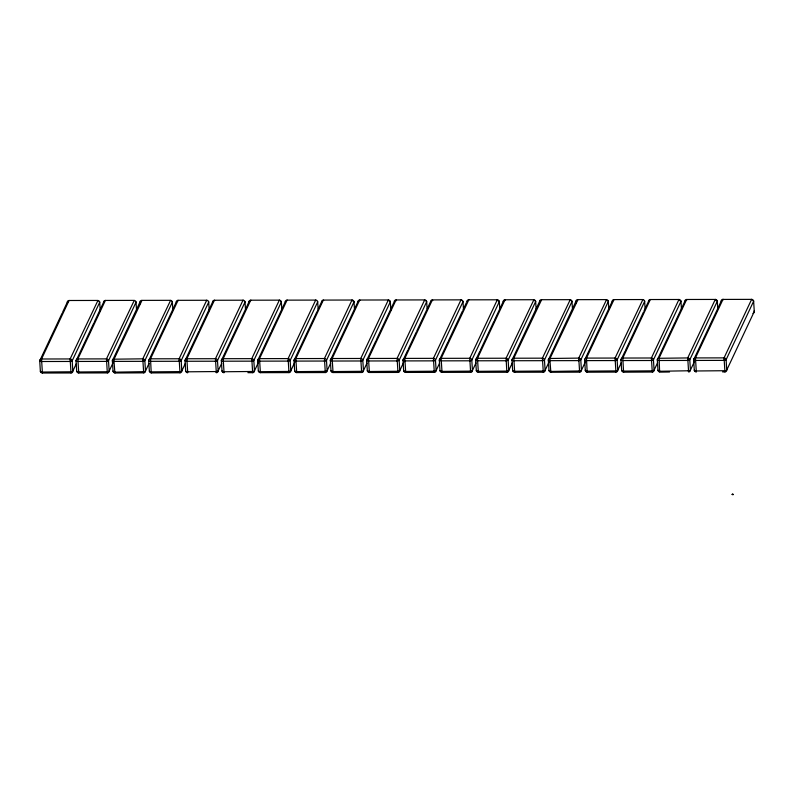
<?xml version="1.0" encoding="UTF-8"?>
<svg xmlns="http://www.w3.org/2000/svg" width="794" height="794" viewBox="0 0 794 794"><rect width="100%" height="100%" fill="white"/><g stroke="black" fill="none" stroke-linecap="round" stroke-linejoin="round"><path stroke-width="1.19" d="M715.9 300.013L715.682 300.618L716.158 300.162M62.15 313.173L39.72 360.843L40.365 371.175A1.965 1.816 25.2 0 0 42.41 373.021L71.013 372.972A1.965 1.816 25.2 0 0 72.83 371.126L76.403 363.543M62.657 312.092L67.252 302.345A1.965 1.816 25.2 0 1 69.068 300.499L69.316 300.569M93.891 322.87L76.045 360.784L76.69 371.116A1.965 1.816 25.2 0 0 78.745 372.962L107.339 372.912A1.965 1.816 25.2 0 0 109.155 371.066L113.234 362.401M94.397 321.788L103.577 302.286A1.965 1.816 25.2 0 1 105.394 300.44L105.652 300.509M149.212 359.583L176.238 302.167A1.965 1.816 25.2 0 1 178.055 300.321L178.382 300.668M149.054 363.424L145.491 371.006A1.965 1.816 25.2 0 1 143.674 372.852L142.791 358.828L170.581 300.4M198.798 331.356L185.032 360.605L185.677 370.937A1.965 1.816 25.2 0 0 187.731 372.783L186.848 358.759L214.469 300.152L214.708 300.608M199.304 330.274L212.564 302.107A1.965 1.816 25.2 0 1 214.38 300.261L242.984 300.211A1.965 1.816 25.2 0 1 245.028 302.048L245.465 308.935M185.389 363.364L181.816 370.947A1.965 1.816 25.2 0 1 180 372.793L179.116 358.769L206.738 300.162L206.976 300.618M239.202 322.632L221.357 360.545L222.012 370.877A1.965 1.816 25.2 0 0 224.057 372.723L223.174 358.699L250.795 300.092L251.043 300.549M239.719 321.55L248.889 302.048A1.965 1.816 25.2 0 1 250.706 300.201L279.309 300.152A1.965 1.816 25.2 0 1 281.354 301.988L281.791 308.876M221.715 363.305L218.142 370.887A1.965 1.816 25.2 0 1 216.325 372.733L215.452 358.709L243.063 300.102L243.311 300.559M270.943 332.319L257.693 360.486L258.338 370.818A1.965 1.816 25.2 0 0 260.392 372.664L288.986 372.614A1.965 1.816 25.2 0 0 290.803 370.768L294.882 362.104M271.459 331.237L285.225 301.988A1.965 0.655 -3.6 0 1 285.374 301.809M258.556 362.163L254.477 370.828A1.965 1.816 25.2 0 1 252.661 372.674L251.777 358.65L279.399 300.043L279.637 300.499M316.965 311.675L294.018 360.426L294.673 370.758A1.965 1.816 25.2 0 0 296.718 372.604L325.312 372.555A1.965 1.816 25.2 0 0 327.128 370.709L330.701 363.126M317.471 310.593L321.55 301.928A1.965 1.816 25.2 0 1 323.366 300.082L323.694 300.42M360.029 300.36L359.692 300.023A1.965 1.816 25.2 0 0 357.876 301.869L330.344 360.367L330.999 370.699A1.965 1.816 25.2 0 0 333.043 372.545L361.647 372.495A1.965 1.816 25.2 0 0 363.463 370.649L367.027 363.066M375.85 340.805L366.679 360.307L367.324 370.639A1.965 1.816 25.2 0 0 369.379 372.485L397.973 372.436A1.965 1.816 25.2 0 0 399.789 370.59L403.868 361.915M376.366 339.723L394.211 301.809M407.59 350.501L403.005 360.248L403.66 370.58A1.965 1.816 25.2 0 0 405.704 372.426L434.308 372.376A1.965 1.816 25.2 0 0 436.124 370.53L439.687 362.947M408.106 349.42L416.264 332.081M416.771 330.999L430.537 301.75A1.965 0.655 -3.6 0 1 430.685 301.571M448.005 341.767L439.33 360.188L439.985 370.52A1.965 1.816 25.2 0 0 442.03 372.366L470.634 372.317A1.965 1.816 25.2 0 0 472.45 370.47L476.023 362.888M448.511 340.686L462.277 311.437M462.793 310.355L466.356 302.772M479.745 351.464L475.666 360.129L476.311 370.461A1.965 1.816 25.2 0 0 478.365 372.307L506.959 372.257A1.965 1.816 25.2 0 0 508.775 370.411L512.348 362.828M480.251 350.382L494.017 321.123M494.533 320.042L503.198 301.631A1.965 1.816 25.2 0 1 505.014 299.775L505.401 300.509M539.523 301.571L511.991 360.069L512.646 370.401A1.965 1.816 25.2 0 0 514.691 372.247L543.294 372.197A1.965 1.816 25.2 0 0 545.111 370.351L549.19 361.677M585.158 358.868L612.184 301.452A1.965 1.816 25.2 0 1 614 299.596L614.258 299.675M585.515 361.617L581.436 370.292A1.965 1.816 25.2 0 1 579.62 372.138L578.737 358.114L606.527 299.685M625.057 351.226L620.977 359.89L621.633 370.222A1.965 1.816 25.2 0 0 622.695 371.82M625.573 350.144L643.418 312.221M643.924 311.139L648.509 301.392A1.965 1.816 25.2 0 1 650.326 299.537L650.584 299.616M621.335 362.65L617.762 370.232A1.965 1.816 25.2 0 1 615.946 372.078L615.062 358.054L642.852 299.626M671.079 330.582L657.313 359.831L657.958 370.163A1.965 1.816 25.2 0 0 659.506 371.939M671.585 329.5L675.158 321.917M675.664 320.826L684.845 301.333A1.965 1.816 25.2 0 1 686.661 299.477L686.989 299.824M657.66 362.59L654.097 370.173A1.965 1.816 25.2 0 1 652.281 372.019L651.398 357.995L679.009 299.388L679.257 299.844M721.319 301.095A1.965 0.655 -3.6 0 0 721.17 301.273L693.638 359.771L694.284 370.103A1.965 1.816 25.2 0 0 695.832 371.88M694.502 361.439L690.423 370.113A1.965 1.816 25.2 0 1 688.606 371.959L687.723 357.935L715.344 299.328L715.583 299.785M733.239 494.642L732.108 494.503L733.19 494.503M733.229 494.424L732.088 494.315L733.11 494.434M42.41 373.021L41.536 358.997L69.068 300.499L97.662 300.45A1.965 1.816 25.2 0 1 99.716 302.286L100.252 310.901M71.013 372.972L70.13 358.948L97.92 300.519M78.745 372.962L77.862 358.938L105.394 300.44L133.997 300.39A1.965 1.816 25.2 0 1 136.042 302.226L136.479 309.114M107.339 372.912L106.456 358.888L134.246 300.46M143.674 372.852L114.902 372.982L113.969 360.893L114.187 358.878L141.977 300.45M180 372.793L151.227 372.922L150.523 358.819L178.055 300.321L206.648 300.271A1.965 1.816 25.2 0 1 208.703 302.107L209.239 310.722M260.392 372.664L259.509 358.64L287.12 300.033L287.368 300.489M288.986 372.614L288.103 358.59L315.724 299.983L315.962 300.44M296.718 372.604L295.834 358.58L323.366 300.082L351.97 300.033A1.965 1.816 25.2 0 1 354.015 301.869L354.452 308.757M325.312 372.555L324.438 358.531L352.05 299.924L352.298 300.38M333.043 372.545L332.16 358.521L359.692 300.023L388.296 299.973A1.965 1.816 25.2 0 1 390.34 301.809L390.886 310.424M361.647 372.495L360.764 358.471L388.385 299.864L388.683 300.698M369.379 372.485L368.495 358.461L396.107 299.854L396.414 300.688M397.973 372.436L397.089 358.412L424.711 299.804L425.008 300.638M405.704 372.426L404.821 358.402L432.442 299.795L432.74 300.628M434.308 372.376L433.425 358.352L461.036 299.745L461.344 300.579M442.03 372.366L441.146 358.342L468.857 299.755M470.634 372.317L469.75 358.293L497.372 299.685L497.669 300.519M478.365 372.307L477.482 358.283L505.014 299.775L533.608 299.735A1.965 1.816 25.2 0 1 535.662 301.571L536.198 310.186M506.88 372.366L506.076 358.233L533.866 299.804M514.691 372.247L513.807 358.223L541.597 299.795M543.294 372.197L542.411 358.173L570.201 299.745M579.62 372.138L550.847 372.267L549.924 360.168L550.143 358.163L577.923 299.735M615.946 372.078L587.173 372.207L586.468 358.104L614 299.596L642.604 299.556A1.965 1.816 25.2 0 1 644.649 301.392L645.085 308.28M652.281 372.019L623.598 372.178L622.794 358.044L650.326 299.537L678.93 299.497A1.965 1.816 25.2 0 1 680.974 301.333L681.52 309.948M696.338 371.949L695.455 357.925L722.987 299.417L751.59 299.378A1.965 1.816 25.2 0 1 753.635 301.214L754.28 311.546L726.748 370.054A1.965 1.816 25.2 0 1 724.932 371.9L724.059 357.876L751.67 299.269L751.918 299.725M70.448 360.913L69.932 361.459L41.338 361.508A1.965 0.655 -3.6 0 1 39.72 360.843A1.965 1.816 25.2 0 1 41.536 358.997L70.13 358.948A1.965 1.816 25.2 0 1 72.175 360.794L72.83 371.126A1.965 0.655 -3.6 0 1 70.587 371.791L41.338 372.058M106.783 360.853L106.267 361.399L77.663 361.449A1.965 0.655 -3.6 0 1 76.045 360.784A1.965 1.816 25.2 0 1 77.862 358.938L106.456 358.888A1.965 1.816 25.2 0 1 108.51 360.734L109.155 371.066A1.965 0.655 -3.6 0 1 106.912 371.731L77.673 371.999M143.109 360.794L142.592 361.339L113.989 361.389A1.965 0.655 -3.6 0 1 112.371 360.724L139.903 302.226A1.965 0.655 -3.6 0 1 140.052 302.048M179.434 360.734L178.918 361.28L150.324 361.33A1.965 0.655 -3.6 0 1 148.706 360.665A1.965 1.816 25.2 0 1 150.523 358.819L179.116 358.769A1.965 1.816 25.2 0 1 181.171 360.615L181.816 370.947A1.965 0.655 -3.6 0 1 179.573 371.612L150.334 371.88M215.77 360.675L215.253 361.22L186.65 361.27A1.965 0.655 -3.6 0 1 185.032 360.605A1.965 1.816 25.2 0 1 186.848 358.759L215.452 358.709A1.965 1.816 25.2 0 1 217.496 360.555L218.142 370.887A1.965 0.655 -3.6 0 1 215.899 371.552L186.659 371.82M252.095 360.615L251.579 361.161L222.975 361.21A1.965 0.655 -3.6 0 1 221.357 360.545A1.965 1.816 25.2 0 1 223.174 358.699L251.777 358.65A1.965 1.816 25.2 0 1 253.822 360.496L254.477 370.828A1.965 0.655 -3.6 0 1 252.234 371.493L222.985 371.761M288.421 360.555L287.904 361.101L259.31 361.151A1.965 0.655 -3.6 0 1 257.693 360.486A1.965 1.816 25.2 0 1 259.509 358.64L288.103 358.59A1.965 1.816 25.2 0 1 290.157 360.436L290.803 370.768A1.965 0.655 -3.6 0 1 288.559 371.433L259.32 371.701M324.756 360.496L324.24 361.042L295.636 361.091A1.965 0.655 -3.6 0 1 294.018 360.426A1.965 1.816 25.2 0 1 295.834 358.58L324.438 358.531A1.965 1.816 25.2 0 1 326.483 360.377L327.128 370.709A1.965 0.655 -3.6 0 1 324.885 371.374L295.646 371.642M361.081 360.436L360.565 360.982L331.971 361.032A1.965 0.655 -3.6 0 1 330.344 360.367A1.965 1.816 25.2 0 1 332.16 358.521L360.764 358.471A1.965 1.816 25.2 0 1 362.808 360.317L363.463 370.649A1.965 0.655 -3.6 0 1 361.22 371.314L331.971 371.582M397.407 360.377L396.891 360.923L368.297 360.972A1.965 0.655 -3.6 0 1 366.679 360.307A1.965 1.816 25.2 0 1 368.495 358.461L397.089 358.412A1.965 1.816 25.2 0 1 399.144 360.258L399.789 370.59A1.965 0.655 -3.6 0 1 397.546 371.255L368.307 371.523M433.742 360.317L433.226 360.863L404.622 360.913A1.965 0.655 -3.6 0 1 403.005 360.248A1.965 1.816 25.2 0 1 404.821 358.402L433.425 358.352A1.965 1.816 25.2 0 1 435.469 360.198L436.124 370.53A1.965 0.655 -3.6 0 1 433.871 371.195L404.632 371.463M470.068 360.258L469.552 360.804L440.958 360.853A1.965 0.655 -3.6 0 1 439.33 360.188A1.965 1.816 25.2 0 1 441.146 358.342L469.75 358.293A1.965 1.816 25.2 0 1 471.795 360.139L472.45 370.47A1.965 0.655 -3.6 0 1 470.207 371.135L440.958 371.403M506.393 360.198L505.887 360.744L477.283 360.794A1.965 0.655 -3.6 0 1 475.666 360.129A1.965 1.816 25.2 0 1 477.482 358.283L506.076 358.233A1.965 1.816 25.2 0 1 508.13 360.079L508.775 370.411A1.965 0.655 -3.6 0 1 506.532 371.076L477.293 371.344M542.729 360.139L542.213 360.684L513.609 360.734A1.965 0.655 -3.6 0 1 511.991 360.069A1.965 1.816 25.2 0 1 513.807 358.223L542.411 358.173A1.965 1.816 25.2 0 1 544.456 360.019L545.111 370.351A1.965 0.655 -3.6 0 1 542.858 371.016L513.619 371.284M579.054 360.079L578.538 360.625L549.944 360.675A1.965 0.655 -3.6 0 1 548.326 360.01L575.858 301.512A1.965 1.816 25.2 0 1 577.675 299.656L606.269 299.616A1.965 1.816 25.2 0 1 608.323 301.452L608.75 308.34M615.39 360.019L614.874 360.565L586.27 360.615A1.965 0.655 -3.6 0 1 584.652 359.95A1.965 1.816 25.2 0 1 586.468 358.104L615.062 358.054A1.965 1.816 25.2 0 1 617.117 359.9L617.762 370.232A1.965 0.655 -3.6 0 1 615.519 370.897L586.28 371.165M651.715 359.95L651.199 360.506L622.595 360.555A1.965 0.655 -3.6 0 1 620.977 359.89A1.965 1.816 25.2 0 1 622.794 358.044L651.398 357.995A1.965 1.816 25.2 0 1 653.442 359.841L654.097 370.173A1.965 0.655 -3.6 0 1 651.844 370.838L622.605 371.106M688.041 359.89L687.525 360.446L658.931 360.496A1.965 0.655 -3.6 0 1 657.313 359.831A1.965 1.816 25.2 0 1 659.129 357.985L686.661 299.477L715.255 299.437A1.965 1.816 25.2 0 1 717.31 301.273L717.736 308.161M724.376 359.831L723.86 360.387L695.256 360.436A1.965 0.655 -3.6 0 1 693.638 359.771A1.965 1.816 25.2 0 1 695.455 357.925L724.059 357.876A1.965 1.816 25.2 0 1 726.103 359.722L726.748 370.054A1.965 0.655 -3.6 0 1 724.505 370.719L695.266 370.987M41.516 372.287L41.983 371.84A1.965 0.655 -3.6 0 1 40.365 371.175M77.842 372.227L78.318 371.781A1.965 0.655 -3.6 0 1 76.69 371.116M114.177 372.168L143.238 371.671A1.965 0.655 -3.6 0 0 145.491 371.006L144.836 360.675L172.367 302.167A1.965 0.655 -3.6 0 0 172.03 301.7M150.503 372.108L150.969 371.661A1.965 0.655 -3.6 0 1 149.351 370.997L148.706 360.665M186.828 372.049L187.305 371.602A1.965 0.655 -3.6 0 1 185.677 370.937M223.164 371.989L223.63 371.542A1.965 0.655 -3.6 0 1 222.012 370.877M259.489 371.929L259.956 371.483A1.965 0.655 -3.6 0 1 258.338 370.818M295.825 371.87L296.291 371.423A1.965 0.655 -3.6 0 1 294.673 370.758M332.15 371.81L332.617 371.364A1.965 0.655 -3.6 0 1 330.999 370.699M368.476 371.751L368.942 371.304A1.965 0.655 -3.6 0 1 367.324 370.639M404.811 371.691L405.277 371.245A1.965 0.655 -3.6 0 1 403.66 370.58M441.136 371.632L441.603 371.185A1.965 0.655 -3.6 0 1 439.985 370.52M477.462 371.572L477.928 371.126A1.965 0.655 -3.6 0 1 476.311 370.461M513.797 371.513L514.264 371.066A1.965 0.655 -3.6 0 1 512.646 370.401M550.123 371.453L579.193 370.957A1.965 0.655 -3.6 0 0 581.436 370.292L580.781 359.96L608.323 301.452A1.965 0.655 -3.6 0 0 607.976 300.986M586.448 371.394L586.925 370.947A1.965 0.655 -3.6 0 1 585.297 370.282L584.652 359.95M622.784 371.334L623.25 370.887A1.965 0.655 -3.6 0 1 621.633 370.222M659.109 371.274L688.18 370.778A1.965 0.655 -3.6 0 0 690.423 370.113L689.778 359.781L717.31 301.273A1.965 0.655 -3.6 0 0 716.615 300.698M695.435 371.215L695.911 370.768A1.965 0.655 -3.6 0 1 694.284 370.103M40.931 359.315L41.536 358.997L40.812 359.235M77.266 359.255L77.862 358.938L77.137 359.176M113.592 359.196L142.791 358.828A1.965 1.816 25.2 0 1 144.836 360.675A1.965 0.655 -3.6 0 1 142.592 361.339L143.277 361.022M149.917 359.136L150.523 358.819L149.798 359.057M186.253 359.077L186.848 358.759L186.124 358.997M222.578 359.017L223.174 358.699L222.459 358.938M258.904 358.957L259.509 358.64L258.784 358.878M295.239 358.898L295.834 358.58L295.11 358.819M331.564 358.838L332.16 358.521L331.445 358.759M367.89 358.779L368.495 358.461L367.771 358.699M404.225 358.719L404.821 358.402L404.106 358.64M440.551 358.66L441.146 358.342L440.432 358.58M476.876 358.6L477.482 358.283L476.757 358.521M513.212 358.541L513.807 358.223L513.093 358.461M549.537 358.481L578.737 358.114A1.965 1.816 25.2 0 1 580.781 359.96A1.965 0.655 -3.6 0 1 578.538 360.625L579.233 360.307M585.873 358.422L586.468 358.104L585.744 358.342M622.198 358.362L622.794 358.044L622.079 358.283M658.524 358.302L687.723 357.935A1.965 1.816 25.2 0 1 689.778 359.781A1.965 0.655 -3.6 0 1 687.525 360.446L688.219 360.129M694.859 358.243L695.455 357.925L694.73 358.163M70.626 361.141L69.932 361.459A1.965 0.655 -3.6 0 0 72.175 360.794L99.716 302.286A1.965 0.655 -3.6 0 0 99.022 301.72M106.952 361.081L106.267 361.399A1.965 0.655 -3.6 0 0 108.51 360.734L136.042 302.226A1.965 0.655 -3.6 0 0 135.347 301.66M179.613 360.962L178.918 361.28A1.965 0.655 -3.6 0 0 181.171 360.615L208.703 302.107A1.965 0.655 -3.6 0 0 208.356 301.641M215.938 360.903L215.253 361.22A1.965 0.655 -3.6 0 0 217.496 360.555L245.028 302.048A1.965 0.655 -3.6 0 0 244.334 301.482M252.274 360.843L251.579 361.161A1.965 0.655 -3.6 0 0 253.822 360.496L281.354 301.988A1.965 0.655 -3.6 0 0 280.659 301.422M288.599 360.784L287.904 361.101A1.965 0.655 -3.6 0 0 290.157 360.436L317.689 301.928A1.965 0.655 -3.6 0 0 317.342 301.462M324.925 360.724L324.24 361.042A1.965 0.655 -3.6 0 0 326.483 360.377L354.015 301.869A1.965 0.655 -3.6 0 0 353.667 301.402M361.26 360.665L360.565 360.982A1.965 0.655 -3.6 0 0 362.808 360.317L390.34 301.809A1.965 0.655 -3.6 0 0 389.646 301.244M397.586 360.605L396.891 360.923A1.965 0.655 -3.6 0 0 399.144 360.258L426.676 301.75A1.965 1.816 25.2 0 0 424.621 299.914L396.027 299.963A1.965 1.816 25.2 0 0 394.241 301.333M433.911 360.545L433.226 360.863A1.965 0.655 -3.6 0 0 435.469 360.198L463.001 301.69A1.965 0.655 -3.6 0 0 462.654 301.224M470.247 360.486L469.552 360.804A1.965 0.655 -3.6 0 0 471.795 360.139L499.327 301.631A1.965 1.816 25.2 0 0 497.282 299.795L468.688 299.834A1.965 1.816 25.2 0 0 466.872 301.69A1.965 0.655 -3.6 0 1 467.279 301.353M506.572 360.426L505.887 360.744A1.965 0.655 -3.6 0 0 508.13 360.079L535.662 301.571A1.965 0.655 -3.6 0 0 534.967 300.995M542.898 360.367L542.213 360.684A1.965 0.655 -3.6 0 0 544.456 360.019L571.988 301.512A1.965 1.816 25.2 0 0 569.943 299.675L541.339 299.715A1.965 1.816 25.2 0 0 539.563 301.095M615.558 360.248L614.874 360.565A1.965 0.655 -3.6 0 0 617.117 359.9L644.649 301.392A1.965 0.655 -3.6 0 0 644.301 300.926M651.884 360.188L651.199 360.506A1.965 0.655 -3.6 0 0 653.442 359.841L680.974 301.333A1.965 0.655 -3.6 0 0 679.843 300.698M724.545 360.069L723.86 360.387A1.965 0.655 -3.6 0 0 726.103 359.722L753.635 301.214A1.965 0.655 -3.6 0 0 752.94 300.638M113.999 371.939L114.644 371.721A1.965 0.655 -3.6 0 1 113.026 371.056L112.371 360.724A1.965 1.816 25.2 0 1 114.187 358.878L113.473 359.116M549.944 371.225L550.589 371.006A1.965 0.655 -3.6 0 1 548.972 370.341L548.326 360.01A1.965 1.816 25.2 0 1 550.143 358.163L549.418 358.402M658.941 371.046L659.576 370.828L659.129 357.985L658.405 358.223M732.654 494.364L732.812 494.305M247.887 372.684L252.661 372.674M669.541 371.989L659.923 372.118L659.576 370.828A1.965 0.655 -3.6 0 1 657.958 370.163M722.55 371.9L724.932 371.9M725.081 371.165L724.505 370.719L724.853 371.314M688.755 371.225L688.18 370.778L688.527 371.374M652.43 371.284L651.844 370.838L652.202 371.433M616.094 371.344L615.519 370.897L615.866 371.503M579.769 371.403L579.193 370.957L579.541 371.562M543.443 371.463L542.858 371.016L543.205 371.622M507.108 371.523L506.532 371.076L506.88 371.681M470.782 371.582L470.207 371.135L470.554 371.741M434.457 371.642L433.871 371.195L434.219 371.8M398.122 371.701L397.546 371.255L397.893 371.86M361.796 371.761L361.22 371.314L361.568 371.92M325.461 371.82L324.885 371.374L325.232 371.979M289.135 371.88L288.559 371.433L288.907 372.039M252.81 371.939L252.234 371.493L252.581 372.098M216.474 371.999L215.899 371.552L216.246 372.158M180.149 372.058L179.573 371.612L179.92 372.217M143.823 372.118L143.238 371.671L143.595 372.277M107.488 372.178L106.912 371.731L107.259 372.336M71.162 372.237L70.587 371.791L70.934 372.396M723.314 299.765L723.076 299.308A1.965 1.816 25.2 0 0 721.17 301.273M575.968 303.229L575.858 301.512A1.965 0.655 -3.6 0 1 576.643 301.035M572.424 308.4L571.988 301.512A1.965 0.655 -3.6 0 0 571.293 300.936M499.763 308.519L499.327 301.631A1.965 0.655 -3.6 0 0 498.205 300.995M463.438 308.578L463.001 301.69A1.965 1.816 25.2 0 0 460.957 299.854L432.353 299.904A1.965 1.816 25.2 0 0 430.537 301.75M427.103 308.638L426.676 301.75A1.965 0.655 -3.6 0 0 425.981 301.184M318.116 308.816L317.689 301.928A1.965 1.816 25.2 0 0 315.635 300.092L287.041 300.142A1.965 1.816 25.2 0 0 285.225 301.988M172.804 309.055L172.367 302.167A1.965 1.816 25.2 0 0 170.323 300.331L141.719 300.38A1.965 1.816 25.2 0 0 139.903 302.226L140.012 303.943M503.198 301.631A1.965 0.655 -3.6 0 1 503.614 301.293M612.184 301.452A1.965 0.655 -3.6 0 1 612.601 301.115M587.352 372.128A1.965 1.816 25.2 0 1 586.845 372.058M586.369 371.88A1.965 1.816 25.2 0 1 585.297 370.282M103.726 302.117A1.965 0.655 -3.6 0 1 104.361 301.809M551.016 372.188A1.965 1.816 25.2 0 1 548.972 370.341M539.672 301.392A1.965 0.655 -3.6 0 1 540.317 301.095M212.564 302.107A1.965 0.655 -3.6 0 1 213.348 301.631M248.889 302.048A1.965 0.655 -3.6 0 1 249.683 301.571M176.238 302.167A1.965 0.655 -3.6 0 1 176.655 301.829M151.396 372.843A1.965 1.816 25.2 0 1 149.351 370.997M753.943 311.079A1.965 0.655 -3.6 0 1 754.28 311.546A1.965 1.816 25.2 0 1 752.96 313.332M115.07 372.902A1.965 1.816 25.2 0 1 113.026 371.056M357.876 301.869A1.965 0.655 -3.6 0 1 358.67 301.392M648.509 301.392A1.965 0.655 -3.6 0 1 648.926 301.055M623.677 372.068A1.965 1.816 25.2 0 1 623.171 371.999M67.252 302.345A1.965 0.655 -3.6 0 1 68.036 301.869M684.845 301.333A1.965 0.655 -3.6 0 1 685.629 300.857M321.55 301.928A1.965 0.655 -3.6 0 1 321.967 301.591M352.883 301.234A1.965 0.655 -3.6 0 1 353.32 301.303"/></g></svg>
